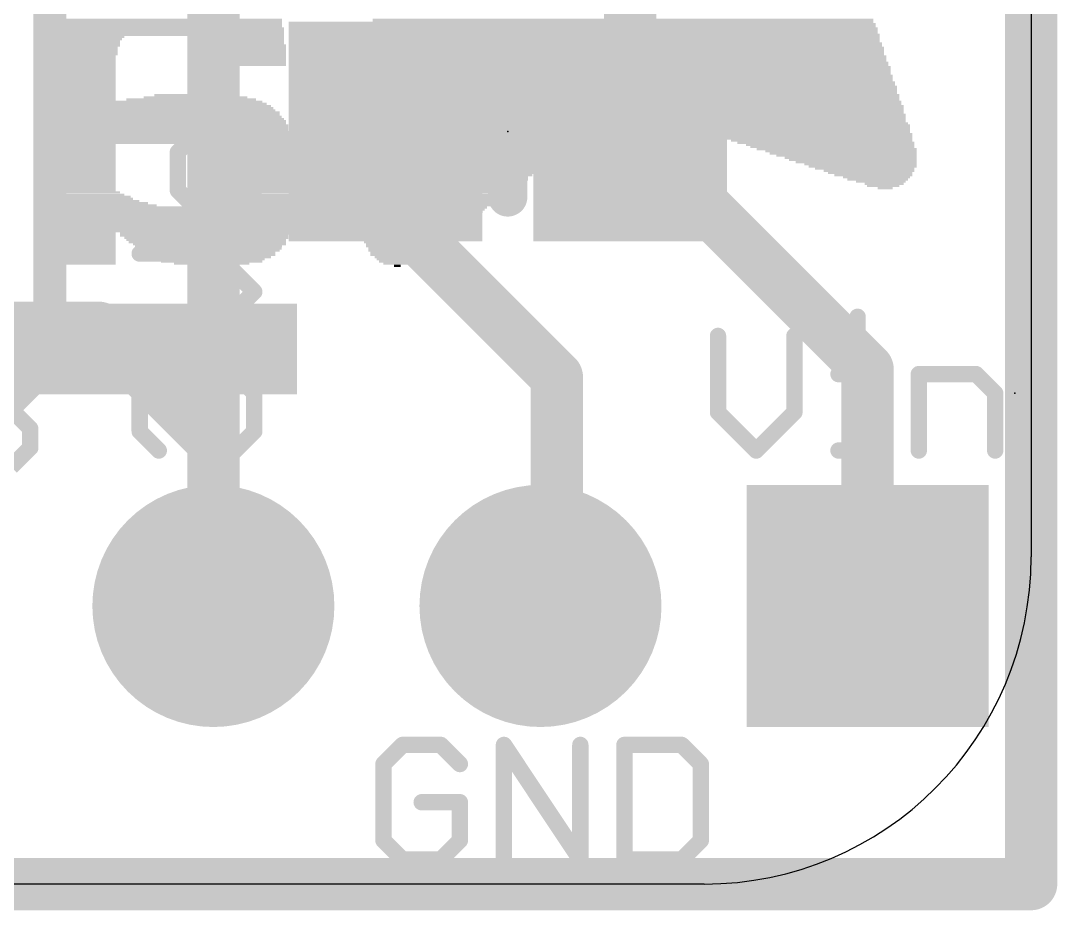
# Model space of a CAD drawing. Extents: x -0.2 to 28.1, y -0.2 to 21.4.
# Drawn here: x 20.09 to 28.14, y -0.2 to 6.7 of the extents above; entities that cross this region are included whole.
import ezdxf

# ---------------------------------------------------------------- set-up
doc = ezdxf.new("R2010")
doc.units = 0
for name, color, linetype in [('1', 12, 'CONTINUOUS'), ('16', 132, 'CONTINUOUS'), ('17', 110, 'CONTINUOUS'), ('20', 53, 'CONTINUOUS'), ('21', 40, 'CONTINUOUS'), ('22', 6, 'CONTINUOUS'), ('23', 40, 'CONTINUOUS'), ('24', 6, 'CONTINUOUS'), ('29', 253, 'CONTINUOUS'), ('31', 253, 'CONTINUOUS')]:
    doc.layers.add(name, color=color, linetype=linetype)

# ---------------------------------------------------------------- blocks, each defined once
blk = doc.blocks.new('RECT')
blk.add_solid([(-0.5, -0.5), (0.5, -0.5), (-0.5, 0.5), (0.5, 0.5)])
blk = doc.blocks.new('SQUAREP')
blk.add_solid([(-0.5, -0.5), (0.5, -0.5), (-0.5, 0.5), (0.5, 0.5)])
blk = doc.blocks.new('ROUNDP')
at = {"const_width": 0.5}
blk.add_lwpolyline([(0, -0.25, 1), (0, 0.25, 1), (0, -0.25)], format="xyb", dxfattribs=at)

msp = doc.modelspace()

# ---------------------------------------------------------------- linework, layer by layer
at = {"layer": '1'}
for points, const_width in [([(20.32, 10.033), (20.32, 4.064)], 0.254), ([(24.826, 5.842), (24.826, 8.0361)], 0.4064), ([(21.59, 7.493), (21.59, 2.159)], 0.4064), ([(22.926, 5.842), (22.926, 5.268)], 0.4064), ([(24.826, 5.842), (26.67, 3.998)], 0.4064), ([(22.926, 5.268), (24.257, 3.937)], 0.4064), ([(20.32, 4.064), (19.05, 2.794)], 0.254), ([(26.67, 3.998), (26.67, 2.159)], 0.4064), ([(24.257, 3.937), (24.257, 2.159)], 0.4064), ([(24.257, 2.159), (24.13, 2.159)], 0.4064)]:
    msp.add_lwpolyline(points, dxfattribs=dict(at, const_width=const_width))
for points, const_width in [([(23.0276, 5.842, 1), (22.8244, 5.842)], 0.2032), ([(24.8978, 5.9138, 1), (24.7542, 5.7702)], 0.2032), ([(24.7244, 5.842, 1), (24.9276, 5.842)], 0.2032), ([(22.9978, 5.3398, 1), (22.8542, 5.1962)], 0.2032), ([(22.8244, 5.268, 1), (23.0276, 5.268)], 0.2032), ([(20.3649, 4.0191, 1), (20.2751, 4.1089)], 0.127), ([(26.7716, 3.998, 1), (26.5684, 3.998)], 0.2032), ([(20.2565, 4.064, 1), (20.3835, 4.064)], 0.127), ([(24.3586, 3.937, 1), (24.1554, 3.937)], 0.2032), ([(24.1852, 3.8652, 1), (24.3288, 4.0088)], 0.2032), ([(26.5982, 3.9262, 1), (26.7418, 4.0698)], 0.2032), ([(24.13, 2.2606, 1), (24.13, 2.0574)], 0.2032), ([(24.257, 2.0574, 1), (24.257, 2.2606)], 0.2032), ([(21.4884, 2.159, 1), (21.6916, 2.159)], 0.2032), ([(24.1554, 2.159, 1), (24.3586, 2.159)], 0.2032), ([(26.5684, 2.159, 1), (26.7716, 2.159)], 0.2032)]:
    msp.add_lwpolyline(points, format="xyb", dxfattribs=dict(at, const_width=const_width))
at = {"layer": '16', "const_width": 0.4064}
for points in [[(27.94, 21.209), (27.94, 0)], [(14.224, 4.318), (20.701, 4.318)], [(20.701, 4.318), (21.59, 3.429)], [(21.59, 3.429), (21.59, 2.159)], [(27.94, 0), (0, 0)]]:
    msp.add_lwpolyline(points, dxfattribs=at)
at = {"layer": '16', "const_width": 0.2032}
for points in [[(20.7728, 4.3898, 1), (20.6292, 4.2462)], [(20.701, 4.2164, 1), (20.701, 4.4196)], [(21.6916, 3.429, 1), (21.4884, 3.429)], [(21.5182, 3.3572, 1), (21.6618, 3.5008)], [(21.4884, 2.159, 1), (21.6916, 2.159)], [(27.94, -0.1016, 1), (27.94, 0.1016)], [(27.8384, 0, 1), (28.0416, 0)]]:
    msp.add_lwpolyline(points, format="xyb", dxfattribs=at)
at = {"layer": '20'}
for p, q in [((27.94, 18.415), (27.94, 2.54)), ((25.4, 0), (2.54, 0))]:
    msp.add_line(p, q, dxfattribs=at)
msp.add_arc((25.4, 2.54), 2.54, 270, 0, dxfattribs=at)
at = {"layer": '21'}
for points, const_width in [([(23.876, 5.334), (23.876, 6.35)], 0.3048), ([(21.4626, 5.8297), (21.3143, 5.6814)], 0.127), ([(21.7592, 5.8297), (21.4626, 5.8297)], 0.127), ([(21.9075, 5.6814), (21.7592, 5.8297)], 0.127), ([(21.3143, 5.6814), (21.3143, 5.3848)], 0.127), ([(21.9075, 5.3848), (21.9075, 5.6814)], 0.127), ([(21.3143, 5.3848), (21.4626, 5.2365)], 0.127), ([(21.7592, 5.2365), (21.9075, 5.3848)], 0.127), ([(21.4626, 5.2365), (21.7592, 5.2365)], 0.127), ([(21.6109, 4.8942), (21.0177, 4.8942)], 0.127), ([(21.9075, 4.5976), (21.6109, 4.8942)], 0.127), ([(21.6109, 4.301), (21.9075, 4.5976)], 0.127), ([(26.5926, 4.4036), (26.5926, 4.2553)], 0.127), ([(21.0177, 4.301), (21.6109, 4.301)], 0.127), ([(25.5088, 4.2553), (25.5088, 3.6621)], 0.127), ([(26.102, 3.6621), (26.102, 4.2553)], 0.127), ([(20.0199, 4.1283), (20.1682, 3.98)], 0.127), ([(20.1682, 3.98), (20.1682, 3.8317)], 0.127), ([(21.0177, 3.8104), (21.166, 3.9587)], 0.127), ([(21.166, 3.9587), (21.3143, 3.9587)], 0.127), ([(21.3143, 3.9587), (21.4626, 3.8104)], 0.127), ([(21.4626, 3.8104), (21.6109, 3.9587)], 0.127), ([(21.6109, 3.9587), (21.7592, 3.9587)], 0.127), ([(21.7592, 3.9587), (21.9075, 3.8104)], 0.127), ([(26.4443, 3.9587), (26.5926, 3.9587)], 0.127), ([(26.5926, 3.9587), (26.5926, 3.3655)], 0.127), ([(27.068, 3.3655), (27.068, 3.9587)], 0.127), ([(27.068, 3.9587), (27.5129, 3.9587)], 0.127), ([(27.5129, 3.9587), (27.6612, 3.8104)], 0.127), ([(20.1682, 3.8317), (20.0199, 3.6834)], 0.127), ([(21.0177, 3.5138), (21.0177, 3.8104)], 0.127), ([(21.4626, 3.8104), (21.4626, 3.6621)], 0.127), ([(21.9075, 3.8104), (21.9075, 3.5138)], 0.127), ([(27.6612, 3.8104), (27.6612, 3.3655)], 0.127), ([(20.0199, 3.6834), (20.1682, 3.5351)], 0.127), ([(25.5088, 3.6621), (25.8054, 3.3655)], 0.127), ([(25.8054, 3.3655), (26.102, 3.6621)], 0.127), ([(20.1682, 3.5351), (20.1682, 3.3868)], 0.127), ([(21.166, 3.3655), (21.0177, 3.5138)], 0.127), ([(21.9075, 3.5138), (21.7592, 3.3655)], 0.127), ([(20.1682, 3.3868), (20.0199, 3.2385)], 0.127), ([(26.4443, 3.3655), (26.7409, 3.3655)], 0.127), ([(23.0592, 1.0803), (22.9109, 0.932)], 0.127), ([(23.3558, 1.0803), (23.0592, 1.0803)], 0.127), ([(23.5041, 0.932), (23.3558, 1.0803)], 0.127), ([(23.8465, 0.1905), (23.8465, 1.0803)], 0.127), ([(23.8465, 1.0803), (24.4396, 0.1905)], 0.127), ([(24.4396, 0.1905), (24.4396, 1.0803)], 0.127), ([(24.782, 1.0803), (24.782, 0.1905)], 0.127), ([(25.2269, 1.0803), (24.782, 1.0803)], 0.127), ([(25.3752, 0.932), (25.2269, 1.0803)], 0.127), ([(22.9109, 0.932), (22.9109, 0.3388)], 0.127), ([(25.3752, 0.3388), (25.3752, 0.932)], 0.127), ([(23.5041, 0.6354), (23.2075, 0.6354)], 0.127), ([(23.5041, 0.3388), (23.5041, 0.6354)], 0.127), ([(22.9109, 0.3388), (23.0592, 0.1905)], 0.127), ([(23.3558, 0.1905), (23.5041, 0.3388)], 0.127), ([(25.2269, 0.1905), (25.3752, 0.3388)], 0.127), ([(23.0592, 0.1905), (23.3558, 0.1905)], 0.127), ([(24.782, 0.1905), (25.2269, 0.1905)], 0.127)]:
    msp.add_lwpolyline(points, dxfattribs=dict(at, const_width=const_width))
for points, const_width in [([(23.9522, 6.35, 1), (23.7998, 6.35)], 0.1524), ([(21.4626, 5.8615, 1), (21.4626, 5.798)], 0.0635), ([(21.4851, 5.8073, 1), (21.4402, 5.8522)], 0.0635), ([(21.7817, 5.8522, 1), (21.7368, 5.8073)], 0.0635), ([(21.7592, 5.798, 1), (21.7592, 5.8615)], 0.0635), ([(21.3461, 5.6814, 1), (21.2826, 5.6814)], 0.0635), ([(21.2919, 5.7039, 1), (21.3368, 5.659)], 0.0635), ([(21.9393, 5.6814, 1), (21.8758, 5.6814)], 0.0635), ([(21.885, 5.659, 1), (21.93, 5.7039)], 0.0635), ([(21.2826, 5.3848, 1), (21.3461, 5.3848)], 0.0635), ([(21.3368, 5.4073, 1), (21.2919, 5.3624)], 0.0635), ([(21.8758, 5.3848, 1), (21.9393, 5.3848)], 0.0635), ([(21.93, 5.3624, 1), (21.885, 5.4073)], 0.0635), ([(23.7998, 5.334, 1), (23.9522, 5.334)], 0.1524), ([(21.4626, 5.2683, 1), (21.4626, 5.2048)], 0.0635), ([(21.4402, 5.2141, 1), (21.4851, 5.259)], 0.0635), ([(21.7368, 5.259, 1), (21.7817, 5.2141)], 0.0635), ([(21.7592, 5.2048, 1), (21.7592, 5.2683)], 0.0635), ([(21.0177, 4.9259, 1), (21.0177, 4.8624)], 0.0635), ([(21.6334, 4.9166, 1), (21.5885, 4.8717)], 0.0635), ([(21.6109, 4.8624, 1), (21.6109, 4.9259)], 0.0635), ([(21.93, 4.5752, 1), (21.885, 4.6201)], 0.0635), ([(21.885, 4.5752, 1), (21.93, 4.6201)], 0.0635), ([(26.6243, 4.4036, 1), (26.5608, 4.4036)], 0.0635), ([(21.0177, 4.3328, 1), (21.0177, 4.2693)], 0.0635), ([(21.5885, 4.3235, 1), (21.6334, 4.2786)], 0.0635), ([(21.6109, 4.2693, 1), (21.6109, 4.3328)], 0.0635), ([(25.5405, 4.2553, 1), (25.477, 4.2553)], 0.0635), ([(26.1337, 4.2553, 1), (26.0702, 4.2553)], 0.0635), ([(26.5608, 4.2553, 1), (26.6243, 4.2553)], 0.0635), ([(20.1999, 3.98, 1), (20.1364, 3.98)], 0.0635), ([(20.1457, 3.9575, 1), (20.1906, 4.0024)], 0.0635), ([(21.166, 3.9904, 1), (21.166, 3.9269)], 0.0635), ([(21.1885, 3.9362, 1), (21.1436, 3.9811)], 0.0635), ([(21.3368, 3.9811, 1), (21.2919, 3.9362)], 0.0635), ([(21.3143, 3.9269, 1), (21.3143, 3.9904)], 0.0635), ([(21.6109, 3.9904, 1), (21.6109, 3.9269)], 0.0635), ([(21.6334, 3.9362, 1), (21.5885, 3.9811)], 0.0635), ([(21.7817, 3.9811, 1), (21.7368, 3.9362)], 0.0635), ([(21.7592, 3.9269, 1), (21.7592, 3.9904)], 0.0635), ([(26.4443, 3.9904, 1), (26.4443, 3.9269)], 0.0635), ([(26.6243, 3.9587, 1), (26.5608, 3.9587)], 0.0635), ([(26.5926, 3.9269, 1), (26.5926, 3.9904)], 0.0635), ([(27.0997, 3.9587, 1), (27.0362, 3.9587)], 0.0635), ([(27.068, 3.9904, 1), (27.068, 3.9269)], 0.0635), ([(27.5353, 3.9811, 1), (27.4904, 3.9362)], 0.0635), ([(27.5129, 3.9269, 1), (27.5129, 3.9904)], 0.0635), ([(20.1906, 3.8092, 1), (20.1457, 3.8541)], 0.0635), ([(21.0495, 3.8104, 1), (20.986, 3.8104)], 0.0635), ([(20.9953, 3.8328, 1), (21.0402, 3.7879)], 0.0635), ([(21.4944, 3.8104, 1), (21.4309, 3.8104)], 0.0635), ([(21.4402, 3.8328, 1), (21.4851, 3.7879)], 0.0635), ([(21.4402, 3.7879, 1), (21.4851, 3.8328)], 0.0635), ([(21.9393, 3.8104, 1), (21.8758, 3.8104)], 0.0635), ([(21.885, 3.7879, 1), (21.93, 3.8328)], 0.0635), ([(27.6929, 3.8104, 1), (27.6294, 3.8104)], 0.0635), ([(27.6387, 3.7879, 1), (27.6836, 3.8328)], 0.0635), ([(20.1364, 3.8317, 1), (20.1999, 3.8317)], 0.0635), ([(25.5312, 3.6845, 1), (25.4863, 3.6396)], 0.0635), ([(26.1244, 3.6396, 1), (26.0795, 3.6845)], 0.0635), ([(21.4309, 3.6621, 1), (21.4944, 3.6621)], 0.0635), ([(25.477, 3.6621, 1), (25.5405, 3.6621)], 0.0635), ([(26.0702, 3.6621, 1), (26.1337, 3.6621)], 0.0635), ([(20.1999, 3.5351, 1), (20.1364, 3.5351)], 0.0635), ([(20.1457, 3.5126, 1), (20.1906, 3.5575)], 0.0635), ([(21.0402, 3.5362, 1), (20.9953, 3.4913)], 0.0635), ([(20.986, 3.5138, 1), (21.0495, 3.5138)], 0.0635), ([(21.8758, 3.5138, 1), (21.9393, 3.5138)], 0.0635), ([(21.93, 3.4913, 1), (21.885, 3.5362)], 0.0635), ([(20.1364, 3.3868, 1), (20.1999, 3.3868)], 0.0635), ([(20.1906, 3.3643, 1), (20.1457, 3.4092)], 0.0635), ([(21.1436, 3.343, 1), (21.1885, 3.388)], 0.0635), ([(21.7368, 3.388, 1), (21.7817, 3.343)], 0.0635), ([(25.7829, 3.388, 1), (25.8278, 3.343)], 0.0635), ([(25.7829, 3.343, 1), (25.8278, 3.388)], 0.0635), ([(26.4443, 3.3973, 1), (26.4443, 3.3338)], 0.0635), ([(26.5608, 3.3655, 1), (26.6243, 3.3655)], 0.0635), ([(26.7409, 3.3338, 1), (26.7409, 3.3973)], 0.0635), ([(27.0362, 3.3655, 1), (27.0997, 3.3655)], 0.0635), ([(27.6294, 3.3655, 1), (27.6929, 3.3655)], 0.0635), ([(23.0592, 1.112, 1), (23.0592, 1.0485)], 0.0635), ([(23.0817, 1.0578, 1), (23.0368, 1.1027)], 0.0635), ([(23.3783, 1.1027, 1), (23.3334, 1.0578)], 0.0635), ([(23.3558, 1.0485, 1), (23.3558, 1.112)], 0.0635), ([(23.8782, 1.0803, 1), (23.8147, 1.0803)], 0.0635), ([(23.8729, 1.0979, 1), (23.82, 1.0626)], 0.0635), ([(24.4714, 1.0803, 1), (24.4079, 1.0803)], 0.0635), ([(24.8137, 1.0803, 1), (24.7502, 1.0803)], 0.0635), ([(24.782, 1.112, 1), (24.782, 1.0485)], 0.0635), ([(25.2493, 1.1027, 1), (25.2044, 1.0578)], 0.0635), ([(25.2269, 1.0485, 1), (25.2269, 1.112)], 0.0635), ([(22.9427, 0.932, 1), (22.8792, 0.932)], 0.0635), ([(22.8885, 0.9544, 1), (22.9334, 0.9095)], 0.0635), ([(23.4817, 0.9095, 1), (23.5266, 0.9544)], 0.0635), ([(25.4069, 0.932, 1), (25.3434, 0.932)], 0.0635), ([(25.3527, 0.9095, 1), (25.3976, 0.9544)], 0.0635), ([(23.2075, 0.6671, 1), (23.2075, 0.6036)], 0.0635), ([(23.5359, 0.6354, 1), (23.4724, 0.6354)], 0.0635), ([(23.5041, 0.6036, 1), (23.5041, 0.6671)], 0.0635), ([(22.9334, 0.3612, 1), (22.8885, 0.3163)], 0.0635), ([(22.8792, 0.3388, 1), (22.9427, 0.3388)], 0.0635), ([(23.4724, 0.3388, 1), (23.5359, 0.3388)], 0.0635), ([(23.5266, 0.3163, 1), (23.4817, 0.3612)], 0.0635), ([(25.3434, 0.3388, 1), (25.4069, 0.3388)], 0.0635), ([(25.3976, 0.3163, 1), (25.3527, 0.3612)], 0.0635), ([(23.0592, 0.2223, 1), (23.0592, 0.1588)], 0.0635), ([(23.0368, 0.168, 1), (23.0817, 0.213)], 0.0635), ([(23.3334, 0.213, 1), (23.3783, 0.168)], 0.0635), ([(23.3558, 0.1588, 1), (23.3558, 0.2223)], 0.0635), ([(24.782, 0.2223, 1), (24.782, 0.1588)], 0.0635), ([(25.2044, 0.213, 1), (25.2493, 0.168)], 0.0635), ([(25.2269, 0.1588, 1), (25.2269, 0.2223)], 0.0635), ([(23.8147, 0.1905, 1), (23.8782, 0.1905)], 0.0635), ([(24.4079, 0.1905, 1), (24.4714, 0.1905)], 0.0635), ([(24.4132, 0.1729, 1), (24.4661, 0.2081)], 0.0635), ([(24.7502, 0.1905, 1), (24.8137, 0.1905)], 0.0635)]:
    msp.add_lwpolyline(points, format="xyb", dxfattribs=dict(at, const_width=const_width))
at = {"layer": '23'}
msp.add_point((23.876, 5.842), dxfattribs=at)
at = {"layer": '24'}
msp.add_point((27.813, 3.81), dxfattribs=at)

# ---------------------------------------------------------------- block references
at = {"layer": '1', "xscale": 1.3, "yscale": 1.5, "rotation": 180}
for p in [(22.926, 5.842), (24.826, 5.842)]:
    msp.add_blockref('RECT', p, dxfattribs=at)
at = {"layer": '17', "xscale": 1.6764, "yscale": 1.6764, "rotation": 270}
for name, p in [('ROUNDP', (21.59, 2.159)), ('ROUNDP', (21.59, 2.159)), ('ROUNDP', (24.13, 2.159)), ('ROUNDP', (24.13, 2.159)), ('SQUAREP', (26.67, 2.159)), ('SQUAREP', (26.67, 2.159))]:
    msp.add_blockref(name, p, dxfattribs=at)
at = {"layer": '22', "rotation": 180}
for p, xscale, yscale in [((21.1745, 6.7102), 1.8943, 0.0168), ((21.1745, 6.6934), 1.8943, 0.0168), ((21.1745, 6.6767), 1.8943, 0.0167), ((23.7477, 6.6767), 1.8776, 0.0167), ((24.7704, 6.7102), 3.8893, 0.0168), ((24.7704, 6.6934), 3.8893, 0.0168), ((25.7175, 6.6767), 2.0284, 0.0167), ((21.1745, 6.6431), 1.9279, 0.0168), ((21.1745, 6.6264), 1.9279, 0.0167), ((21.1745, 6.6096), 1.9279, 0.0168), ((21.1745, 6.5928), 1.9279, 0.0168), ((21.1745, 6.6599), 1.8943, 0.0168), ((23.7477, 6.5928), 1.9111, 0.0168), ((23.7477, 6.6599), 1.8776, 0.0168), ((23.7477, 6.6431), 1.8776, 0.0168), ((23.7477, 6.6264), 1.8776, 0.0167), ((23.7561, 6.6096), 1.8944, 0.0168), ((25.7175, 6.6599), 2.0284, 0.0168), ((25.7259, 6.6431), 2.0452, 0.0168), ((25.7426, 6.5928), 2.0452, 0.0168), ((25.7343, 6.6264), 2.0285, 0.0167), ((25.7343, 6.6096), 2.0285, 0.0168), ((20.5291, 6.5258), 0.6705, 0.0168), ((20.5541, 6.5761), 0.6873, 0.0167), ((20.5458, 6.5593), 0.6706, 0.0168), ((20.5374, 6.5426), 0.6538, 0.0167), ((21.8115, 6.5761), 0.6538, 0.0167), ((21.8115, 6.5593), 0.6538, 0.0168), ((21.8283, 6.5426), 0.6203, 0.0167), ((21.8283, 6.5258), 0.6203, 0.0168), ((23.7477, 6.5761), 1.9111, 0.0167), ((23.7477, 6.5593), 1.9111, 0.0168), ((23.7477, 6.5426), 1.9111, 0.0167), ((23.7477, 6.5258), 1.9111, 0.0168), ((25.7426, 6.5761), 2.0452, 0.0167), ((25.751, 6.5593), 2.0284, 0.0168), ((25.751, 6.5426), 2.0284, 0.0167), ((25.7594, 6.5258), 2.0452, 0.0168), ((20.5207, 6.4923), 0.6538, 0.0167), ((20.5207, 6.4755), 0.6538, 0.0168), ((20.5207, 6.4587), 0.6538, 0.0168), ((20.5207, 6.442), 0.6538, 0.0167), ((20.5291, 6.509), 0.6705, 0.0168), ((21.8366, 6.509), 0.637, 0.0168), ((21.845, 6.4923), 0.6202, 0.0167), ((21.845, 6.4755), 0.6202, 0.0168), ((21.845, 6.4587), 0.6202, 0.0168), ((21.8534, 6.442), 0.6035, 0.0167), ((23.7309, 6.442), 1.9111, 0.0167), ((23.7394, 6.4755), 1.9279, 0.0168), ((23.7394, 6.4587), 1.9279, 0.0168), ((23.7477, 6.509), 1.9111, 0.0168), ((23.7477, 6.4923), 1.9111, 0.0167), ((25.7594, 6.509), 2.0452, 0.0168), ((25.7762, 6.4923), 2.0452, 0.0167), ((25.7846, 6.4755), 2.0285, 0.0168), ((25.7846, 6.4587), 2.0285, 0.0168), ((25.7846, 6.442), 2.0285, 0.0167), ((20.5123, 6.4252), 0.637, 0.0168), ((20.5123, 6.4084), 0.637, 0.0168), ((20.5123, 6.3917), 0.637, 0.0167), ((20.5123, 6.3749), 0.637, 0.0168), ((20.5123, 6.3581), 0.637, 0.0168), ((21.8534, 6.4252), 0.6035, 0.0168), ((21.8534, 6.4084), 0.6035, 0.0168), ((21.8534, 6.3917), 0.6035, 0.0167), ((21.8534, 6.3749), 0.6035, 0.0168), ((21.8534, 6.3581), 0.6035, 0.0168), ((23.7226, 6.3917), 1.9278, 0.0167), ((23.7226, 6.3749), 1.9278, 0.0168), ((23.7226, 6.3581), 1.9278, 0.0168), ((23.7309, 6.4252), 1.9111, 0.0168), ((23.7309, 6.4084), 1.9111, 0.0168), ((25.8013, 6.4252), 2.0284, 0.0168), ((25.8013, 6.4084), 2.0284, 0.0168), ((25.8013, 6.3917), 2.0284, 0.0167), ((25.8181, 6.3749), 2.0284, 0.0168), ((25.8265, 6.3581), 2.0117, 0.0168), ((20.5123, 6.3414), 0.637, 0.0167), ((20.5123, 6.3246), 0.637, 0.0168), ((20.5123, 6.3079), 0.637, 0.0167), ((20.5123, 6.2911), 0.637, 0.0168), ((20.5123, 6.2743), 0.637, 0.0168), ((23.7226, 6.3414), 1.9278, 0.0167), ((23.7226, 6.3246), 1.9278, 0.0168), ((23.7226, 6.3079), 1.9278, 0.0167), ((23.7142, 6.2911), 1.911, 0.0168), ((23.7142, 6.2743), 1.911, 0.0168), ((25.8349, 6.3414), 2.0285, 0.0167), ((25.8433, 6.3246), 2.0117, 0.0168), ((25.8433, 6.3079), 2.0117, 0.0167), ((25.8517, 6.2911), 1.9949, 0.0168), ((25.8683, 6.2743), 1.9949, 0.0168), ((20.5123, 6.2576), 0.637, 0.0167), ((20.5123, 6.2408), 0.637, 0.0168), ((20.5123, 6.224), 0.637, 0.0168), ((20.5123, 6.2073), 0.637, 0.0167), ((20.5123, 6.1905), 0.637, 0.0168), ((23.6974, 6.1905), 1.8775, 0.0168), ((23.7142, 6.2576), 1.911, 0.0167), ((23.7142, 6.2408), 1.911, 0.0168), ((23.7059, 6.224), 1.8943, 0.0168), ((23.7059, 6.2073), 1.8943, 0.0167), ((25.8683, 6.2576), 1.9949, 0.0167), ((25.8768, 6.2408), 1.9781, 0.0168), ((25.8935, 6.224), 1.9782, 0.0168), ((25.9019, 6.2073), 1.9614, 0.0167), ((25.9187, 6.1905), 1.9614, 0.0168), ((20.5123, 6.1737), 0.637, 0.0168), ((20.5123, 6.157), 0.637, 0.0167), ((20.5123, 6.1402), 0.637, 0.0168), ((20.5123, 6.1235), 0.637, 0.0167), ((21.4594, 6.1235), 0.6538, 0.0167), ((23.6974, 6.1737), 1.8775, 0.0168), ((23.6974, 6.157), 1.8775, 0.0167), ((23.6891, 6.1402), 1.8608, 0.0168), ((23.6891, 6.1235), 1.8608, 0.0167), ((25.9187, 6.1737), 1.9614, 0.0168), ((25.9271, 6.157), 1.9447, 0.0167), ((25.9355, 6.1402), 1.9279, 0.0168), ((25.9522, 6.1235), 1.9278, 0.0167), ((20.5123, 6.1067), 0.637, 0.0168), ((20.5123, 6.0899), 0.637, 0.0168), ((21.1158, 6.0396), 1.844, 0.0168), ((21.0823, 6.0732), 1.7769, 0.0167), ((21.0991, 6.0564), 1.8105, 0.0168), ((21.4176, 6.0899), 1.0059, 0.0168), ((21.4511, 6.1067), 0.8047, 0.0168), ((23.6891, 6.1067), 1.8608, 0.0168), ((23.6807, 6.0899), 1.844, 0.0168), ((23.6723, 6.0732), 1.8272, 0.0167), ((23.6723, 6.0564), 1.8272, 0.0168), ((23.6639, 6.0396), 1.8105, 0.0168), ((25.9606, 6.1067), 1.9111, 0.0168), ((25.9689, 6.0899), 1.8943, 0.0168), ((25.9941, 6.0732), 1.8776, 0.0167), ((26.0025, 6.0564), 1.8608, 0.0168), ((26.0192, 6.0396), 1.8609, 0.0168), ((21.1242, 6.0229), 1.8608, 0.0167), ((21.1577, 5.9558), 1.9278, 0.0168), ((21.1326, 6.0061), 1.8775, 0.0168), ((21.1494, 5.9893), 1.9111, 0.0168), ((21.1494, 5.9726), 1.9111, 0.0167), ((23.6471, 5.9893), 1.7769, 0.0168), ((23.6471, 5.9726), 1.7769, 0.0167), ((23.6639, 6.0229), 1.8105, 0.0167), ((23.6639, 6.0061), 1.8105, 0.0168), ((23.6388, 5.9558), 1.7602, 0.0168), ((26.0277, 6.0229), 1.8441, 0.0167), ((26.036, 6.0061), 1.8273, 0.0168), ((26.0528, 5.9893), 1.7938, 0.0168), ((26.0695, 5.9726), 1.7937, 0.0167), ((26.0863, 5.9558), 1.7602, 0.0168), ((21.1661, 5.939), 1.9446, 0.0168), ((21.1745, 5.9223), 1.9613, 0.0167), ((21.1745, 5.9055), 1.9613, 0.0168), ((21.1829, 5.8887), 1.9781, 0.0167), ((21.1829, 5.872), 1.9781, 0.0168), ((23.6388, 5.939), 1.7602, 0.0168), ((23.6304, 5.9223), 1.7434, 0.0167), ((23.622, 5.9055), 1.7266, 0.0168), ((23.622, 5.8887), 1.7266, 0.0167), ((23.6136, 5.872), 1.7099, 0.0168), ((26.103, 5.939), 1.7267, 0.0168), ((26.103, 5.9223), 1.7267, 0.0167), ((26.1366, 5.9055), 1.6932, 0.0168), ((26.1617, 5.8887), 1.6764, 0.0167), ((26.1785, 5.872), 1.6428, 0.0168), ((21.1913, 5.8384), 1.9949, 0.0167), ((21.1913, 5.8217), 1.9949, 0.0168), ((21.1996, 5.8049), 2.0116, 0.0168), ((21.1996, 5.7881), 2.0116, 0.0167), ((21.1829, 5.8552), 1.9781, 0.0168), ((23.6053, 5.8552), 1.6931, 0.0168), ((23.5969, 5.8384), 1.6764, 0.0167), ((23.5969, 5.8217), 1.6764, 0.0168), ((23.5885, 5.8049), 1.6596, 0.0168), ((23.5718, 5.7881), 1.6261, 0.0167), ((26.1953, 5.8552), 1.6093, 0.0168), ((26.212, 5.8384), 1.5758, 0.0167), ((26.2372, 5.8217), 1.559, 0.0168), ((26.2623, 5.8049), 1.5088, 0.0168), ((26.2959, 5.7881), 1.4417, 0.0167), ((21.1996, 5.7714), 2.0116, 0.0168), ((21.1996, 5.7546), 2.0116, 0.0168), ((20.5123, 5.7378), 0.637, 0.0167), ((20.5123, 5.7211), 0.637, 0.0168), ((21.8534, 5.7378), 0.7376, 0.0167), ((21.8702, 5.7211), 0.7041, 0.0168), ((23.5718, 5.7714), 1.6261, 0.0168), ((23.5633, 5.7546), 1.6093, 0.0168), ((23.555, 5.7378), 1.5925, 0.0167), ((23.5466, 5.7211), 1.5758, 0.0168), ((26.3126, 5.7714), 1.4082, 0.0168), ((26.3462, 5.7546), 1.3747, 0.0168), ((26.3797, 5.7378), 1.3076, 0.0167), ((26.3965, 5.7211), 1.2741, 0.0168), ((20.5123, 5.7044), 0.637, 0.0167), ((20.5123, 5.6876), 0.637, 0.0168), ((20.5123, 5.6708), 0.637, 0.0168), ((20.5123, 5.6541), 0.637, 0.0167), ((20.5123, 5.6373), 0.637, 0.0168), ((21.8953, 5.7044), 0.6538, 0.0167), ((21.9037, 5.6876), 0.637, 0.0168), ((21.9121, 5.6708), 0.6203, 0.0168), ((21.9121, 5.6541), 0.6203, 0.0167), ((21.9205, 5.6373), 0.6035, 0.0168), ((23.5382, 5.7044), 1.559, 0.0167), ((23.5215, 5.6876), 1.5255, 0.0168), ((23.5215, 5.6708), 1.5255, 0.0168), ((23.5047, 5.6541), 1.4919, 0.0167), ((23.4963, 5.6373), 1.4752, 0.0168), ((26.43, 5.7044), 1.2405, 0.0167), ((26.4635, 5.6876), 1.1734, 0.0168), ((26.4803, 5.6708), 1.1399, 0.0168), ((26.5054, 5.6541), 1.0896, 0.0167), ((26.5389, 5.6373), 1.0226, 0.0168), ((20.5123, 5.6205), 0.637, 0.0168), ((20.5123, 5.6038), 0.637, 0.0167), ((20.5123, 5.587), 0.637, 0.0168), ((20.5123, 5.5702), 0.637, 0.0168), ((20.5123, 5.5535), 0.637, 0.0167), ((21.9289, 5.5535), 0.6203, 0.0167), ((21.9205, 5.6205), 0.6035, 0.0168), ((21.9205, 5.6038), 0.6035, 0.0167), ((21.9205, 5.587), 0.6035, 0.0168), ((21.9205, 5.5702), 0.6035, 0.0168), ((23.4963, 5.6205), 1.4752, 0.0168), ((23.4795, 5.6038), 1.4417, 0.0167), ((23.4712, 5.587), 1.4249, 0.0168), ((23.4544, 5.5702), 1.3914, 0.0168), ((23.446, 5.5535), 1.3746, 0.0167), ((26.5557, 5.6205), 0.989, 0.0168), ((26.5809, 5.6038), 0.9387, 0.0167), ((26.6144, 5.587), 0.8717, 0.0168), ((26.6311, 5.5702), 0.8382, 0.0168), ((26.6479, 5.5535), 0.7712, 0.0167), ((20.5123, 5.5367), 0.637, 0.0168), ((20.5123, 5.5199), 0.637, 0.0168), ((20.5123, 5.5032), 0.637, 0.0167), ((20.5123, 5.4864), 0.637, 0.0168), ((20.5123, 5.4697), 0.637, 0.0167), ((21.9289, 5.5367), 0.6203, 0.0168), ((21.9289, 5.5199), 0.6203, 0.0168), ((21.9289, 5.5032), 0.6203, 0.0167), ((21.9289, 5.4864), 0.6203, 0.0168), ((21.9289, 5.4697), 0.6203, 0.0167), ((23.4292, 5.5367), 1.3411, 0.0168), ((23.4209, 5.5199), 1.3243, 0.0168), ((23.4124, 5.5032), 1.3075, 0.0167), ((23.3957, 5.4864), 1.274, 0.0168), ((23.3957, 5.4697), 1.274, 0.0167), ((26.6815, 5.5367), 0.7041, 0.0168), ((26.6898, 5.5199), 0.6538, 0.0168), ((26.715, 5.5032), 0.6035, 0.0167), ((26.7401, 5.4864), 0.5196, 0.0168), ((26.7485, 5.4697), 0.4694, 0.0167), ((20.5123, 5.4529), 0.637, 0.0168), ((20.5123, 5.4361), 0.637, 0.0168), ((20.5123, 5.4194), 0.637, 0.0167), ((20.5123, 5.4026), 0.637, 0.0168), ((20.5123, 5.3858), 0.637, 0.0168), ((21.9289, 5.4529), 0.6203, 0.0168), ((21.9289, 5.4361), 0.6203, 0.0168), ((21.9289, 5.4194), 0.6203, 0.0167), ((21.9289, 5.4026), 0.6203, 0.0168), ((21.9289, 5.3858), 0.6203, 0.0168), ((23.3789, 5.4529), 1.2405, 0.0168), ((23.3622, 5.4361), 1.207, 0.0168), ((23.3538, 5.4194), 1.1902, 0.0167), ((23.3454, 5.4026), 1.1734, 0.0168), ((23.3286, 5.3858), 1.1399, 0.0168), ((26.7736, 5.4529), 0.3856, 0.0168), ((26.7988, 5.4361), 0.3018, 0.0168), ((26.7904, 5.4194), 0.2514, 0.0167), ((26.8072, 5.4026), 0.1173, 0.0168), ((20.5458, 5.3523), 0.704, 0.0168), ((20.5709, 5.3355), 0.7543, 0.0168), ((20.5291, 5.3691), 0.6705, 0.0167), ((20.5794, 5.3188), 0.7711, 0.0167), ((21.9205, 5.3355), 0.6371, 0.0168), ((21.9205, 5.3188), 0.6371, 0.0167), ((21.9289, 5.3691), 0.6203, 0.0167), ((21.9289, 5.3523), 0.6203, 0.0168), ((23.3203, 5.3691), 1.1231, 0.0167), ((23.3035, 5.3523), 1.0896, 0.0168), ((23.2951, 5.3355), 1.0728, 0.0168), ((23.2868, 5.3188), 1.0561, 0.0167), ((20.6045, 5.302), 0.8214, 0.0168), ((20.638, 5.2853), 0.8885, 0.0167), ((20.6715, 5.2685), 0.9555, 0.0168), ((21.208, 5.2517), 2.0284, 0.0168), ((21.208, 5.235), 2.0284, 0.0167), ((21.8702, 5.2685), 0.7041, 0.0168), ((21.8869, 5.2853), 0.6706, 0.0167), ((21.9121, 5.302), 0.6538, 0.0168), ((23.27, 5.302), 1.0226, 0.0168), ((23.2616, 5.2853), 1.0058, 0.0167), ((23.2532, 5.2685), 0.989, 0.0168), ((23.2365, 5.2517), 0.9555, 0.0168), ((23.228, 5.235), 0.9387, 0.0167), ((21.208, 5.2182), 2.0284, 0.0168), ((21.208, 5.2014), 2.0284, 0.0168), ((21.208, 5.1847), 2.0284, 0.0167), ((21.208, 5.1679), 2.0284, 0.0168), ((21.208, 5.1511), 2.0284, 0.0168), ((23.2197, 5.2182), 0.922, 0.0168), ((23.2029, 5.2014), 0.8884, 0.0168), ((23.1945, 5.1847), 0.8717, 0.0167), ((23.1862, 5.1679), 0.8549, 0.0168), ((23.1694, 5.1511), 0.8214, 0.0168), ((21.1996, 5.1344), 2.0116, 0.0167), ((21.1996, 5.1176), 2.0116, 0.0168), ((21.1996, 5.1008), 2.0116, 0.0168), ((21.1996, 5.0841), 2.0116, 0.0167), ((21.1996, 5.0673), 2.0116, 0.0168), ((23.1527, 5.1344), 0.7879, 0.0167), ((23.1527, 5.1176), 0.7879, 0.0168), ((23.1359, 5.1008), 0.7543, 0.0168), ((23.1275, 5.0841), 0.7376, 0.0167), ((23.1191, 5.0673), 0.7208, 0.0168), ((20.5123, 5.0506), 0.637, 0.0167), ((20.5123, 5.0338), 0.637, 0.0168), ((20.5123, 5.017), 0.637, 0.0168), ((20.5123, 5.0003), 0.637, 0.0167), ((20.5123, 4.9835), 0.637, 0.0168), ((21.5265, 5.0506), 1.3244, 0.0167), ((21.5181, 5.0338), 1.3076, 0.0168), ((21.5349, 5.017), 1.2741, 0.0168), ((21.5349, 5.0003), 1.2405, 0.0167), ((21.5433, 4.9835), 1.2237, 0.0168), ((23.1024, 5.0506), 0.6873, 0.0167), ((23.0939, 5.0338), 0.6705, 0.0168), ((23.0772, 5.017), 0.637, 0.0168), ((23.0604, 5.0003), 0.6035, 0.0167), ((23.0604, 4.9835), 0.6035, 0.0168), ((20.5123, 4.9667), 0.637, 0.0168), ((20.5123, 4.95), 0.637, 0.0167), ((20.5123, 4.9332), 0.637, 0.0168), ((20.5123, 4.9164), 0.637, 0.0168), ((21.56, 4.9667), 1.1902, 0.0168), ((21.5517, 4.95), 1.1399, 0.0167), ((21.56, 4.9332), 1.1232, 0.0168), ((21.5685, 4.9164), 1.0729, 0.0168), ((23.052, 4.9667), 0.5532, 0.0168), ((23.0436, 4.95), 0.5365, 0.0167), ((23.0436, 4.9332), 0.5029, 0.0168), ((23.0269, 4.9164), 0.4694, 0.0168), ((20.5123, 4.8997), 0.637, 0.0167), ((20.5123, 4.8829), 0.637, 0.0168), ((20.5123, 4.8662), 0.637, 0.0167), ((20.5123, 4.8494), 0.637, 0.0168), ((20.5123, 4.8326), 0.637, 0.0168), ((21.5684, 4.8997), 1.0058, 0.0167), ((21.5768, 4.8829), 0.989, 0.0168), ((21.5768, 4.8662), 0.922, 0.0167), ((21.5768, 4.8494), 0.8214, 0.0168), ((21.5768, 4.8326), 0.7879, 0.0168), ((23.0268, 4.8997), 0.4359, 0.0167), ((23.0101, 4.8829), 0.4024, 0.0168), ((23.0185, 4.8662), 0.352, 0.0167), ((23.0101, 4.8494), 0.3018, 0.0168), ((23.0101, 4.8326), 0.2682, 0.0168), ((20.5123, 4.8159), 0.637, 0.0167), ((21.5768, 4.8159), 0.5868, 0.0167), ((23.0101, 4.8159), 0.2012, 0.0167), ((23.0185, 4.7991), 0.0503, 0.0168), ((15.24, 4.4973), 13.998, 0.0168), ((15.24, 4.4806), 13.998, 0.0167), ((15.24, 4.4638), 13.998, 0.0168), ((15.24, 4.447), 13.998, 0.0167), ((15.24, 4.4303), 13.998, 0.0168), ((15.24, 4.4135), 13.998, 0.0168), ((18.8192, 4.3967), 6.8397, 0.0167), ((18.8192, 4.38), 6.8397, 0.0168), ((18.8192, 4.3632), 6.8397, 0.0168), ((18.8192, 4.3464), 6.8397, 0.0167), ((18.8192, 4.3297), 6.8397, 0.0168), ((18.8192, 4.3129), 6.8397, 0.0168), ((18.8192, 4.2961), 6.8397, 0.0167), ((18.8192, 4.2794), 6.8397, 0.0168), ((18.8192, 4.2626), 6.8397, 0.0168), ((18.8192, 4.2458), 6.8397, 0.0167), ((18.8192, 4.2291), 6.8397, 0.0168), ((18.8192, 4.2123), 6.8397, 0.0167), ((18.8192, 4.1956), 6.8397, 0.0168), ((18.8192, 4.1788), 6.8397, 0.0168), ((18.8192, 4.162), 6.8397, 0.0167), ((18.8192, 4.1453), 6.8397, 0.0168), ((18.8192, 4.1285), 6.8397, 0.0168), ((18.8192, 4.1117), 6.8397, 0.0167), ((18.8192, 4.095), 6.8397, 0.0168), ((18.8192, 4.0782), 6.8397, 0.0168), ((18.8192, 4.0614), 6.8397, 0.0167), ((18.8192, 4.0447), 6.8397, 0.0168), ((18.8192, 4.028), 6.8397, 0.0167), ((18.8192, 4.0112), 6.8397, 0.0168), ((18.8192, 3.9944), 6.8397, 0.0168), ((18.8192, 3.9777), 6.8397, 0.0167), ((18.8192, 3.9609), 6.8397, 0.0168), ((18.8192, 3.9441), 6.8397, 0.0168), ((18.8192, 3.9274), 6.8397, 0.0167), ((18.8192, 3.9106), 6.8397, 0.0168), ((18.8192, 3.8938), 6.8397, 0.0168), ((18.8192, 3.8771), 6.8397, 0.0167), ((18.8192, 3.8603), 6.8397, 0.0168), ((18.8192, 3.8435), 6.8397, 0.0168), ((18.8192, 3.8268), 6.8397, 0.0167), ((18.8192, 3.81), 6.8397, 0.0168)]:
    msp.add_blockref('RECT', p, dxfattribs=dict(at, xscale=xscale, yscale=yscale))
at = {"layer": '29'}
for name, p, xscale, yscale, rotation in [('RECT', (22.926, 5.842), 1.5032, 1.7032, 180), ('RECT', (24.826, 5.842), 1.5032, 1.7032, 180), ('ROUNDP', (21.59, 2.159), 1.8796, 1.8796, 270), ('ROUNDP', (24.13, 2.159), 1.8796, 1.8796, 270), ('SQUAREP', (26.67, 2.159), 1.8796, 1.8796, 270)]:
    msp.add_blockref(name, p, dxfattribs=dict(at, xscale=xscale, yscale=yscale, rotation=rotation))
at = {"layer": '31', "xscale": 1.3, "yscale": 1.5, "rotation": 180}
for p in [(22.926, 5.842), (24.826, 5.842)]:
    msp.add_blockref('RECT', p, dxfattribs=at)

doc.saveas('drawing.dxf')
